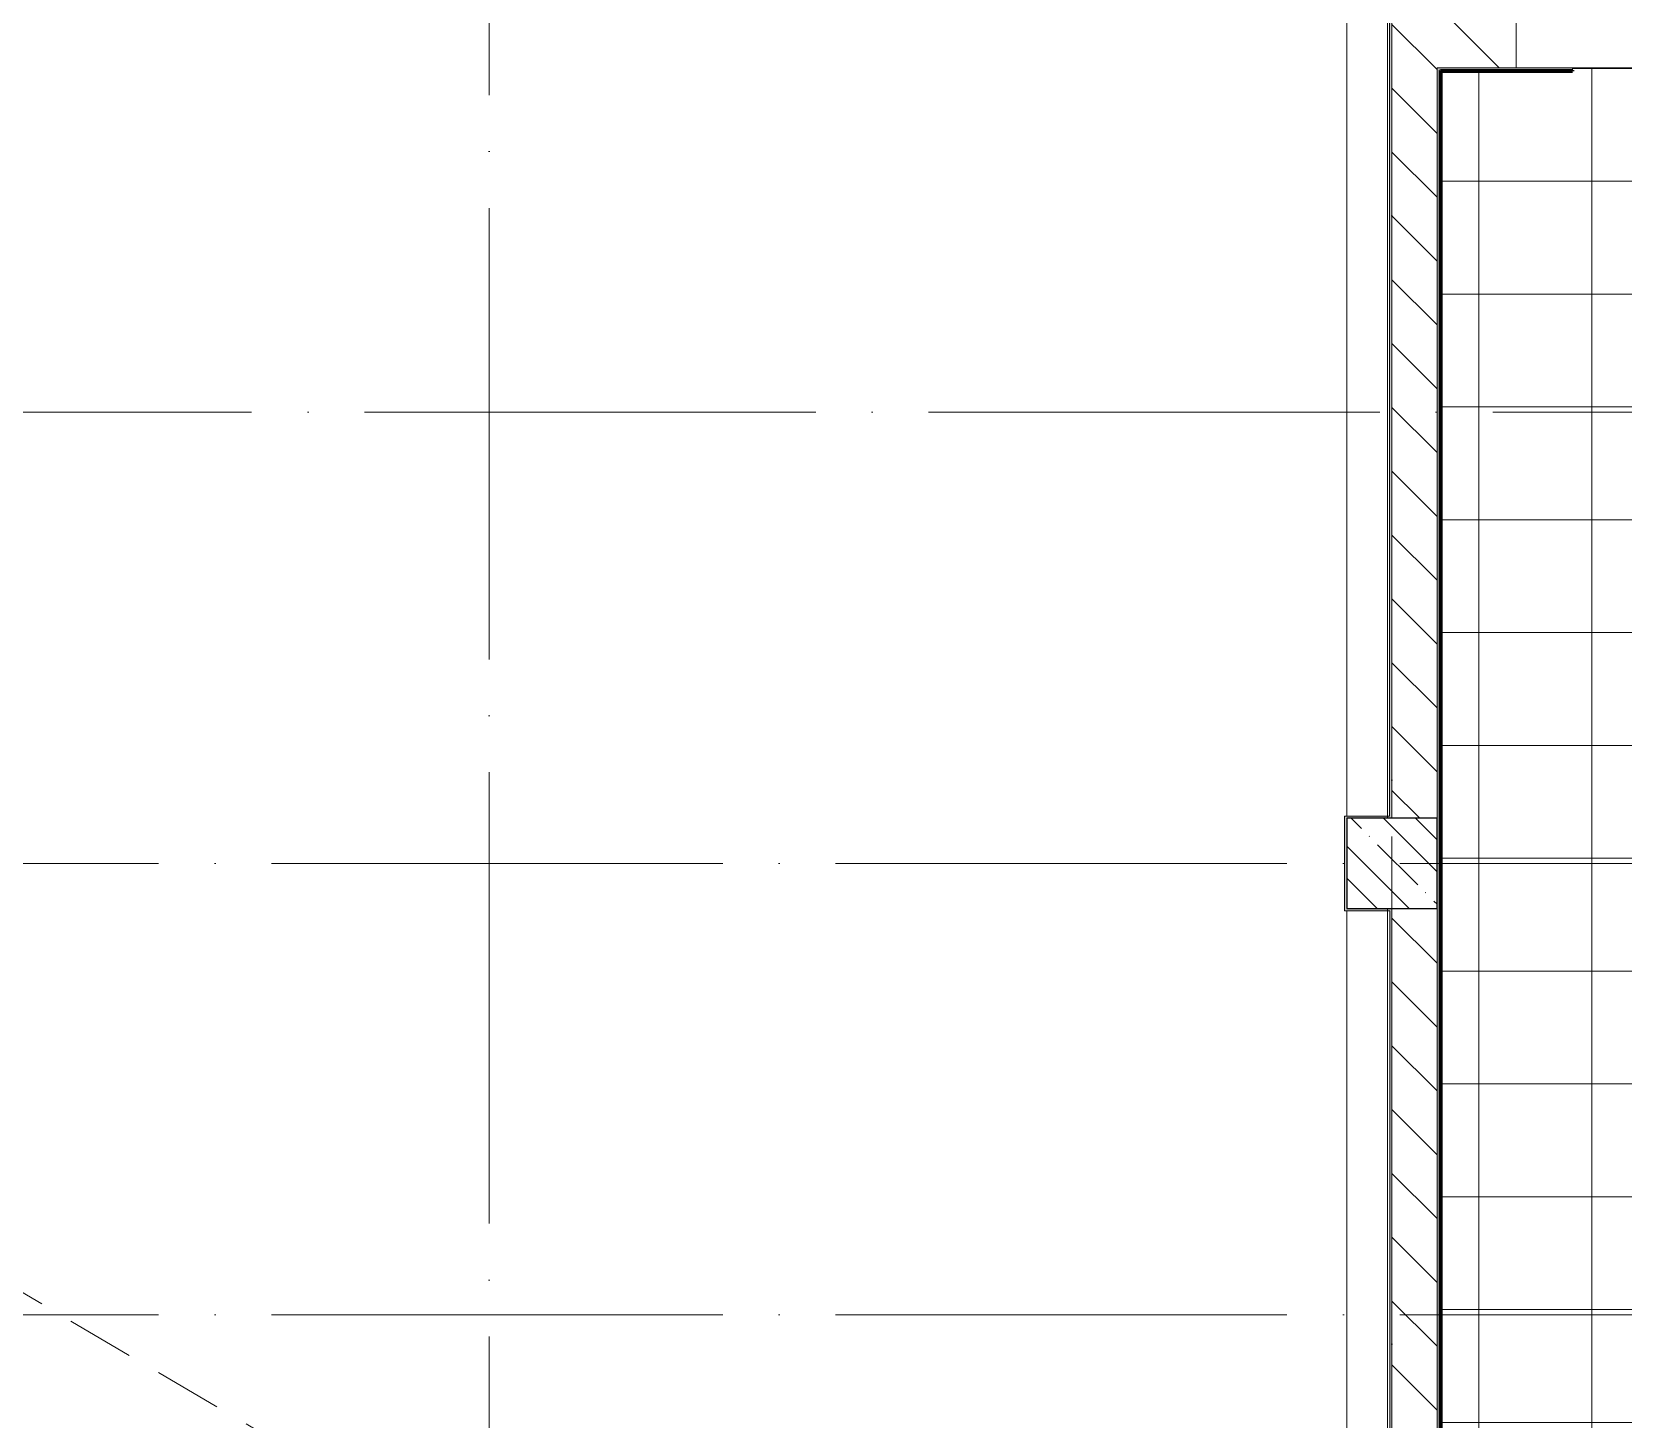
# Model space of a CAD drawing. Header units: millimetres. Extents: x 97 to 215964, y -4577 to 60645.
# Drawn here: x 161671 to 168723, y 43063 to 49210 of the extents above; entities that cross this region are included whole.
import ezdxf

# ---------------------------------------------------------------- set-up
doc = ezdxf.new("R2010")
doc.units = ezdxf.units.MM
doc.linetypes.add('ADSK_Линия сетки', pattern=[2500, 2000, -250, 0, -250])
doc.linetypes.add('ADSK_Снесено', pattern=[450, 300, -150])
for name, color, linetype, lineweight in [('A-DETL-DEMO-OTLN', 6, 'ADSK_Снесено', 9), ('A-FLOR-____-OTLN', 192, 'Continuous', 9), ('A-FLOR-____-PATT', 8, 'Continuous', 9), ('A-WALL-____-MCUT', 113, 'Continuous', 9), ('A-WALL-____-PATT', 111, 'Continuous', 9), ('A-WALL-FNSH-MCUT', 113, 'Continuous', 9), ('I-WALL-____-OTLN', 2, 'Continuous', 9), ('S-COLS-____-MCUT', 52, 'Continuous', 9), ('S-COLS-____-OTLN', 52, 'Continuous', 9), ('S-GRID-____-OTLN', 1, 'Continuous', 9)]:
    doc.layers.add(name, color=color, linetype=linetype, lineweight=lineweight)
pattern_1 = [(135, (0, 0), (-141.42136, -141.42136), [])]

# ---------------------------------------------------------------- blocks, each defined once
blk = doc.blocks.new('BSC_Колонна _Прямоугольная - 400x400-31474669-О_АИ_ПП_8_400_Целиком')
at = {"layer": 'S-COLS-____-OTLN', "lineweight": 5}
h = blk.add_hatch(dxfattribs=at)
h.set_pattern_fill('FP_128', color=256, style=0, pattern_type=2)
h.set_pattern_definition([(135, (-108900, -45525), (-142.56192, -142.56192), []), (135, (-108757.44, -45525), (-142.56192, -142.56192), [252.016, -50.403, 3.353, -47.05])])
h.paths.add_polyline_path([(-200, -200), (200, -200), (200, 200), (-200, 200)])
at = {"layer": 'S-COLS-____-MCUT', "color": 130, "lineweight": 25}
for p, q in [((200, 200), (-200, 200)), ((-200, 200), (-200, -200)), ((200, -200), (200, 200)), ((-200, -200), (200, -200))]:
    blk.add_line(p, q, dxfattribs=at)
blk = doc.blocks.new('0083_СОШ675_АР_R22_rvt-1-О_АИ_ПП_8_400_Целиком')
at = {"layer": 'A-WALL-____-PATT', "lineweight": 5}
h = blk.add_hatch(dxfattribs=at)
h.set_pattern_fill('FP_10', color=10, style=0, pattern_type=2)
h.set_pattern_definition(pattern_1)
h.paths.add_polyline_path([(109100, 40175), (109100, 45325), (108900, 45325), (108900, 40175), (108902.9, 40175)])
h.paths.add_polyline_path([(108900, 45725), (109100, 45725), (109100, 51475), (108900, 51475), (108900, 48976.4)])
h.paths.add_polyline_path([(109100, 51875), (109100, 51875), (109100, 58325), (108900, 58325), (108900, 51875)])
h = blk.add_hatch(dxfattribs=at)
h.set_pattern_fill('FP_10', color=10, style=0, pattern_type=2)
h.set_pattern_definition(pattern_1)
h.paths.add_polyline_path([(129370, 49050), (129370, 49250), (126500, 49250), (126500, 49050), (127769.3, 49050)])
h.paths.add_polyline_path([(125400, 49050), (125400, 49250), (110950, 49250), (110950, 49050), (115140, 49050), (115140, 49170), (115640, 49170), (115640, 49050), (125253.8, 49050)])
h.paths.add_polyline_path([(109100, 49050), (109450, 49050), (109450, 49250), (109100, 49250)])
at = {"layer": 'A-FLOR-____-OTLN', "color": 90}
for p, q in [((108700, 51465), (108700, 45735)), ((108700, 45315), (108700, 40185))]:
    blk.add_line(p, q, dxfattribs=at)
at = {"layer": 'A-WALL-____-MCUT', "color": 50, "lineweight": 13}
for p, q in [((108900, 51475), (108900, 45725)), ((109450, 49050), (109450, 49250)), ((109100, 49050), (109450, 49050)), ((109100, 45725), (109100, 49050)), ((108900, 45325), (108900, 40175)), ((109100, 40175), (109100, 45325))]:
    blk.add_line(p, q, dxfattribs=at)
at = {"layer": 'A-WALL-____-MCUT', "color": 10, "lineweight": 5}
for p, q in [((108880, 45725), (108880, 45735)), ((108880, 45315), (108880, 45325))]:
    blk.add_line(p, q, dxfattribs=at)
at = {"layer": 'A-WALL-FNSH-MCUT', "color": 90}
for p, q in [((108880, 51465), (108880, 45735)), ((108900, 45725), (108900, 51475)), ((108880, 45735), (108690, 45735)), ((108690, 45735), (108690, 45725)), ((108690, 45725), (108690, 45315)), ((108690, 45315), (108700, 45315)), ((108700, 45315), (108880, 45315)), ((108880, 45315), (108880, 40185)), ((108900, 40175), (108900, 45325))]:
    blk.add_line(p, q, dxfattribs=at)
at = {"layer": 'S-COLS-____-OTLN', "color": 90, "lineweight": 9}
blk.add_blockref('BSC_Колонна _Прямоугольная - 400x400-31474669-О_АИ_ПП_8_400_Целиком', (108900, 45525), dxfattribs=at)

msp = doc.modelspace()

# ---------------------------------------------------------------- hatches: boundary and pattern name
at = {"layer": 'A-FLOR-____-PATT'}
h = msp.add_hatch(dxfattribs=at)
h.set_pattern_fill('FP_186', color=256, style=0, pattern_type=2)
h.set_pattern_definition([(0, (181582.87, 40547.53), (0, 500), []), (90, (181582.87, 40547.53), (-500, 3e-14), [])])
h.paths.add_polyline_path([(171897.88841, 35975), (171897.88841, 35990), (172597.865903, 35990), (172597.865903, 39759.999414), (172197.887824, 39759.999414), (172197.887824, 39764.999414), (172187.887824, 39764.999414), (172187.887824, 39774.999414), (172182.887824, 39774.999414), (172182.887824, 40175), (172187.887824, 40175), (172187.887824, 40185), (172197.887824, 40185), (172197.887824, 40190), (172597.865903, 40190), (172597.865903, 45309.999414), (172197.887824, 45309.999414), (172197.865903, 45314.999414), (172187.887824, 45314.999414), (172187.887824, 45324.999414), (172182.887824, 45325), (172182.887824, 45725), (172187.887824, 45725), (172187.887824, 45735), (172197.887824, 45735), (172197.887824, 45740), (172597.865903, 45740), (172597.865903, 49035.000586), (169597.933672, 49035.000586), (169597.933672, 49050.000586), (168497.933672, 49050.000586), (168497.933672, 49035.000586), (167912.887824, 49035.000586), (167912.887824, 39765), (167907.887824, 39765), (167907.879725, 39760), (167882.888672, 39760), (167882.888672, 39615), (167667.866751, 39614.982463), (167667.888672, 36915), (167882.888672, 36914.011716), (167882.888672, 36830), (169387.88841, 36830), (169387.88841, 36825), (169397.88841, 36825), (169397.88841, 36815), (169402.88841, 36814.900662), (169402.88841, 35990), (169797.88841, 35990), (169797.88841, 35975), (171474.043715, 35975)])
h.paths.add_polyline_path([(176397.887824, 35975), (176397.887824, 35990), (177182.887824, 35990), (177182.887824, 36424.940333), (177187.887824, 36424.940333), (177187.887824, 36434.940333), (177197.887824, 36434.940333), (177197.887824, 36439.940333), (177482.865903, 36439.940333), (177482.865903, 45324.968528), (177487.865903, 45325.867366), (177487.865903, 45334.968424), (177497.865903, 45334.968424), (177497.865903, 45339.968424), (194907.865903, 45340.359921), (194907.865903, 45502.5), (194912.865903, 45502.5), (194912.865903, 45512.5), (194922.865903, 45512.5), (194922.865903, 45517.5), (195282.887824, 45517.5), (195282.887824, 45854.999414), (195497.865903, 45854.999414), (195497.865903, 48054.999414), (195282.887824, 48054.999414), (195282.887824, 48602.500586), (195277.887824, 48602.500586), (195277.887824, 49030.000586), (194827.887824, 49030.000586), (194827.887824, 49035.000586), (194797.865903, 49035.000586), (194797.865903, 49050.000586), (193747.865903, 49050.000586), (193747.865903, 49035.000586), (192992.888824, 49035.000586), (192992.888824, 49050.000586), (191892.888824, 49050.000586), (191892.888824, 49035.000586), (191297.888824, 49035.000586), (191297.888824, 49040.000586), (191287.888824, 49040.000586), (191287.888824, 49050.000586), (191282.888824, 49050.000586), (191282.888824, 52435.002606), (190157.887824, 52435.002606), (190157.887824, 52450.002606), (189057.887824, 52450.002606), (189057.887824, 52435.002606), (188182.867075, 52435.002606), (188182.867075, 49050.000586), (188177.867075, 49050.000586), (188177.867075, 49040.000586), (188167.867075, 49040.000586), (188167.800648, 49035.000586), (185297.88761, 49035.000586), (185297.88761, 49050.000586), (184197.88761, 49050.000586), (184197.88761, 49035.000586), (172647.843981, 49035.000586), (172647.865903, 45740), (173047.865903, 45740), (173047.865903, 45735), (173057.865903, 45735), (173057.865903, 45725), (173062.865903, 45725), (173062.865903, 45324.999414), (173057.865903, 45324.999414), (173057.865903, 45314.999414), (173047.865903, 45314.999414), (173047.843981, 45309.999414), (172647.843981, 45309.999414), (172647.865903, 40190), (173047.865903, 40190), (173047.865903, 40185), (173057.865903, 40185), (173057.865903, 40175), (173062.865903, 40175), (173062.865903, 39774.999414), (173057.865903, 39774.999414), (173057.865903, 39764.999414), (173047.865903, 39764.999414), (173047.865903, 39759.999414), (172647.843981, 39759.999414), (172647.865903, 35990), (175297.887824, 35990), (175297.887824, 35975)])
at = {"layer": 'A-WALL-____-PATT'}
for points in [[(167687.887824, 45725), (167697.887238, 45725), (167697.887824, 51465), (167687.887824, 51465), (167687.887824, 45734.999414)], [(167897.887824, 39775), (167907.887824, 39775), (167907.887824, 49050.000586), (167897.887824, 49050.000586), (167897.887824, 41160.179355)], [(167497.887238, 45725), (167687.887824, 45725), (167687.887824, 45734.999414), (167487.887824, 45734.999414), (167487.887824, 45725)], [(167497.887824, 45315), (167497.887824, 45724.999414), (167487.887824, 45724.999414), (167487.887824, 45315)], [(167687.933672, 45315), (167697.933672, 45315), (167697.933672, 45325), (167497.887824, 45325), (167497.887824, 45315)], [(167687.933672, 40175), (167697.933672, 40175), (167697.933672, 45315), (167687.933672, 45315), (167687.933672, 40183.148508)]]:
    msp.add_hatch(color=7, dxfattribs=at).paths.add_polyline_path(points)
h = msp.add_hatch(color=7, dxfattribs=at)
h.paths.add_polyline_path([(188177.867075, 49040.000586), (188177.867075, 49050.000586), (185297.88761, 49050.000586), (185297.88761, 49040.000586), (186567.1621, 49040.000586)])
h.paths.add_polyline_path([(184051.642369, 49040.000586), (184197.88761, 49040.000586), (184197.88761, 49050.000586), (169597.933672, 49050.000586), (169597.933672, 49040.000586), (181536.122638, 49040.000586)])
h.paths.add_polyline_path([(167907.887824, 49040.000586), (168497.933672, 49040.000586), (168497.933672, 49050.000586), (167907.887824, 49050.000586)])

# ---------------------------------------------------------------- linework, layer by layer
at = {"layer": 'A-DETL-DEMO-OTLN'}
msp.add_line((136624.908152, 58315), (167487.887824, 40180.925655), dxfattribs=at)
at = {"layer": 'A-FLOR-____-OTLN'}
msp.add_line((169597.933672, 49050.000586), (168497.933672, 49050.000586), dxfattribs=at)
at = {"layer": 'A-WALL-____-MCUT', "color": 7}
for p, q in [((167687.887824, 51465), (167687.887824, 45734.999414)), ((167697.887824, 45725), (167697.887824, 51475)), ((167897.887824, 49050.000586), (167897.887824, 45725)), ((168497.933672, 49050.000586), (167897.887824, 49050.000586)), ((167907.887824, 39775), (167907.887824, 49040.000586)), ((167907.887824, 49040.000586), (168497.933672, 49040.000586)), ((168497.933672, 49040.000586), (168497.933672, 49050.000586)), ((167687.887824, 45734.999414), (167487.887824, 45734.999414)), ((167487.887824, 45734.999414), (167487.887824, 45315)), ((167487.887824, 45315), (167687.933672, 45315)), ((167687.933672, 45315), (167687.933672, 40185)), ((167697.933672, 40175), (167697.933672, 45325)), ((167897.887824, 45325), (167897.887824, 39775))]:
    msp.add_line(p, q, dxfattribs=at)
at = {"layer": 'I-WALL-____-OTLN', "color": 5, "lineweight": 90}
for p, q in [((167912.887824, 49035.000586), (167912.887824, 39775)), ((168497.933672, 49035.000586), (167912.887824, 49035.000586)), ((168497.933672, 49035.000586), (168497.933672, 49040.000586))]:
    msp.add_line(p, q, dxfattribs=at)
at = {"layer": 'S-GRID-____-OTLN', "linetype": 'ADSK_Линия сетки'}
for p, q in [((163697.88841, -3572.657751), (163697.88841, 60644.999414)), ((167697.888672, 60644.999414), (167697.888672, -3572.657751)), ((215146.441901, 47525.060253), (158117.887824, 47525.060253)), ((55228.336609, 45525.000586), (215146.441901, 45525.000586)), ((55228.336609, 43525.000586), (215146.441901, 43525.000586))]:
    msp.add_line(p, q, dxfattribs=at)

# ---------------------------------------------------------------- block references
at = {"color": 250, "lineweight": 5}
msp.add_blockref('0083_СОШ675_АР_R22_rvt-1-О_АИ_ПП_8_400_Целиком', (58797.887824, 0), dxfattribs=at)

doc.saveas('drawing.dxf')
